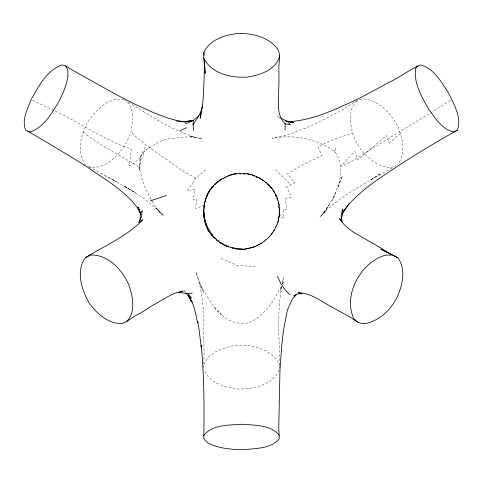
<?xml version="1.0" encoding="UTF-8"?>
<svg xmlns="http://www.w3.org/2000/svg" width="483" height="483" viewBox="0 0 483 483"><rect width="100%" height="100%" fill="white"/><g stroke="black" fill="none" stroke-linecap="round" stroke-linejoin="round"><path stroke-width="0.36" stroke-dasharray="2.42 1.81" d="M124.928 99.921C149.44 115.032 173.765 132.523 202.292 138.935L189.179 135.971L195.029 137.238L187.47 136.973L179.845 137.365L166.454 139.164L159.185 141.664L144.695 150.865L140.281 157.349L139.804 170.529L139.122 167.233L140.281 157.349L145.486 146.584M241.983 173.874L233.778 174.019C255.266 169.08 278.498 186.275 279.409 208.463C282.09 234.201 254.348 256.044 229.956 247.441C208.185 240.963 197.142 214.217 207.503 194.184C212.937 183.643 223.502 175.74 235.221 173.844L228.205 176.047L234.569 173.844L249.989 174.206L257.542 177.46L264.781 181.596L258.363 177.388C271.718 184.373 280.182 198.38 279.512 213.414L278.051 222.174C281.782 208.113 277.296 192.288 266.236 182.689L271.657 188.328L265.197 182.151M204.013 211.276L203.796 211.977L204.43 203.379C202.311 217.205 207.225 231.792 218.044 240.872C205.148 230.258 200.161 211.349 206.893 195.953L204.43 203.953L203.446 213.172C203.198 199.503 209.616 185.925 221.534 178.788L215.309 183.588L210.516 189.632L206.41 196.726M279.409 208.463C279.065 218.829 276.439 229.214 269.17 237.002L275.014 229.123L278.268 221.045L279.494 212.894L278.625 203.53M278.341 220.218L278.148 221.637L279.494 212.894M279.138 210.002C280.4 226.72 268.264 242.068 252.875 247.471L261.436 243.414L268.892 237.189L261.581 243.227L251.86 247.435L241.518 248.926L231.454 247.58L242.418 249.234L243.565 249.162L234.207 248.673L225.597 245.666L218.497 241.566L226.243 245.98L217.326 240.244M203.645 209.344L204.381 218.34L203.971 210.57L204.937 202.299L207.479 195.029L204.707 202.836L207.334 195.651L211.186 188.696L210.89 189.058C216.885 181.421 225.44 176.712 234.569 173.844M88.504 166.418L92.338 167.855C111.416 166.394 125.483 148.806 130.965 131.666C133.151 121.704 134.962 108.174 126.027 100.887M282.458 283.944L283.618 277.695L282.042 284.028M281.945 286.721C276.294 313.666 279.911 341.421 279.572 368.716M124.24 99.77C108.832 95.972 95.501 110.613 87.634 122.06C80.927 134.775 75.952 152.918 86.143 165.095M281.341 286.842L280.291 291.062L281.794 286.836M204.182 204.46L202.721 205.873L195.772 208.596L196.454 198.899L193.122 200.095L195.192 189.475L187.187 190.936L195.875 178.142L206.344 169.279M151.058 199.316L146.524 190.399L142.527 180.968L139.122 167.233L144.695 150.865M282.796 284.016L283.805 281.197L282.501 283.835M279.029 370.117C272.539 385.259 252.531 389.346 237.642 389.05C225.042 387.42 209.224 382.959 204.158 370.038M281.203 286.473C274.193 299.949 265.632 314.053 251.86 321.418C240.993 326.248 228.803 321.883 220.701 313.914L221.25 314.463C211.922 305.787 205.891 294.443 199.696 283.485L203.693 292.529L199.654 282.839L196.056 272.062C201.411 288.218 203.645 305.159 204.037 322.137C202.733 337.116 205.106 352.179 203.397 367.158C206.181 352.499 223.569 347.337 236.435 345.405C252.011 344.391 270.673 348.853 278.963 363.294L279.422 367.364M392.166 168.018L370.352 180.062L380.779 173.5C360.052 187.428 336.361 197.849 319.939 217.314L329.201 204.985L323.332 213.577L330.541 202.419L335.866 192.675L332.467 200.397L336.573 189.306L342.519 175.854L337.641 188.056C341.644 175.764 342.489 161.582 334.266 150.768L335.196 152.362C317.723 138.289 293.791 134.491 272.074 138.198L288.285 134.709L308.854 126.836L322.282 120.412L340.11 111.084L356.569 100.893L362.498 98.798C378.557 99.878 391.013 113.155 397.962 126.745C402.683 138.41 406.239 154.095 397.431 164.655M269.17 237.002L275.014 229.123M356.569 100.893C348.207 109.502 349.934 122.779 352.681 133.405A30.96 17.871 60 0 0 364.568 153.817L372.604 161.014L381.552 166.074L390.065 167.83L395.903 165.947M140.281 157.349L136.061 161.781L128.997 166.019L131.491 149.181C104.129 140.173 80.546 122.742 54.428 110.849M321.624 215.527L326.508 210.407M400.522 133.495L389.171 143.24L386.394 135.494L357.903 159.825L354.872 151.451L340.684 166.194L344.753 164.902L357.124 158.11L387.746 138.935L429.761 113.475M221.504 179.078L215.889 183.643L221.625 179.03L228.435 175.782L221.757 179.253L215.309 183.588L221.504 179.078L228.435 175.782M430.371 113.107L451.895 99.45M279.512 213.414L280.883 216.619L283.449 218.509L283.678 209.224L287.089 209.387L285.356 199.153L291.509 197.149L286.648 187.03L294.757 182.743L287.379 173.771L302.901 164.757L321.6 155.701L318.128 146.566C329.285 141.308 340.666 136.351 352.681 133.405M252.283 247.688L261.436 243.414L252.597 247.495L242.418 249.234L252.283 247.688L261.581 243.227M235.481 248.908L244.042 249.572L253.17 247.507L244.549 249.415L235.481 248.908L226.781 246.427M255.682 266.616L237.328 265.396L220.049 257.904M244.042 249.572L234.207 248.673L243.064 249.174L232.685 247.827L222.536 243.698L223.877 244.332L215.195 238.222L216.366 239.308L210.799 232.878L206.386 224.891L210.799 232.878M225.597 245.666L234.883 248.739M89.156 166.876L116.626 181.783L105.228 175.848M195.875 178.142L184.289 172.02L148.058 146.518L136.158 136.967L130.965 131.666M53.782 110.529L31.836 99.818M152.133 201.169L155.713 207.334L162.149 215.225L155.858 207.787L163.713 215.484L144.435 198.585L124.686 186.251L135.433 192.777L111.682 179.217M279.482 117.417L277.508 116.373L279.826 118.106M218.89 242.182L227.264 246.958C216.933 241.947 207.153 233.597 204.629 221.92L203.216 213.685L204.629 221.92L207.744 230.445L207.455 229.962L212.997 236.682L219.493 242.52M124.686 186.251L129.166 188.98M83.01 132.107C100.482 145.757 120.617 155.327 139.122 167.233M271.361 187.802L270.86 187.35L275.219 194.329L278.045 201.646L279.228 211.168M275.431 169.829L282.935 176.814L290.663 185.043M214.295 307.623L221.25 314.463M183.932 289.987L185.786 292.722M203.977 217.066L203.681 209.954L203.971 210.57M206.845 225.839L204.387 217.628L203.681 209.954M335.311 148.196L335.794 150.805M209.845 189.541L206.621 196.309L210.642 189.221L215.714 183.661L210.516 189.632L215.285 183.691L209.851 189.789L205.909 196.937L209.845 189.541M235.71 173.669L228.489 175.383L236.139 173.862L244.326 173.373L252.368 174.731L243.468 173.095L235.71 173.669M249.989 174.206L242.864 173.469L250.623 174.761L257.542 177.46L248.908 173.934L249.989 174.206M258.96 177.569L251.939 174.629L259.419 177.937L265.698 182.453L258.96 177.569M272.955 189.427L267.63 183.274L273.251 189.765L277.188 197.481L272.955 189.427M212.393 236.35L207.346 228.664L204.454 220.84L203.554 212.611L204.526 221.425L204.454 220.84L207.835 229.129L212.393 236.35M279.252 204.701L277.013 196.973L279.458 205.939L279.252 204.701"/><path stroke-width="0.72" d="M191.793 301.76L188.43 295.65L192.306 302.624L194.353 308.341L197.795 322.994L197.704 321.799L199.056 329.37L201.314 347.82L201.224 345.267C204.194 376.148 204.267 407.205 203.766 438.184C206.917 444.674 215.032 445.881 221.292 447.644C229.208 449.184 237.268 449.83 245.328 449.582C256.811 448.254 271.573 448.604 279.271 438.594L278.769 427.22L279.983 369.912L281.746 345.701L283.449 330.414L287.439 309.965L292.318 299.152L296.254 294.739L293.67 296.025L297.661 293.863L302.28 293.718L298.24 292.752C311.982 292.837 322.716 302.817 334.556 308.414C340.177 312.32 346.74 314.487 352.276 318.52C356.394 322.119 361.664 324.661 367.213 323.199C380.87 319.625 391.592 308.679 397.666 296.254C402.55 284.39 406.245 268.771 397.708 257.68L392.54 255.036L386.388 255.121A43.947 25.37 -60 0 0 368.722 264.539C354.25 277.435 345.454 299.798 353.556 318.369L358.241 322.602M285.091 130.325L285.127 123.751C276.246 115.31 278.643 102.197 278.619 91.196C279.108 84.163 278.902 77.111 278.89 70.059C278.353 63.454 280.913 56.728 278.45 50.341C270.082 37.499 253.358 33.23 238.825 33.418C225.615 34.643 209.882 39.322 203.904 52.345L203.741 58.02L205.19 73.289L204.357 60.918M204.575 67.825C203.512 84.67 204.2 101.841 200.222 118.335L200.638 112.171L202.625 105.596M140.088 220.375L140.354 213.244L138.192 207.068L137.486 207.847L140.65 214.156M193.834 130.869L193.055 124.608L193.291 120.436L185.134 121.825L177.768 121.619L175.909 120.231L168.694 118.329L154.325 113.016L132.276 102.939L117.466 95.242L72.867 70.433L65.652 65.93L61.951 64.891C46.809 70.331 38.586 86.216 31.196 99.498C27.628 108.886 21.457 119.832 25.617 129.951C46.096 141.851 66.594 153.974 86.692 166.593C104.382 179.265 124.342 189.982 137.486 207.847M341.372 219.234L342.852 211.88L342.67 208.837L341.209 215.605L342.187 221.782L339.597 218.551C345.931 229.31 358.006 234.647 368.312 240.824C378.37 246.016 387.499 252.79 397.708 257.68M279.699 55.563C276.481 70.15 259.347 75.378 246.294 77.183C230.626 77.89 211.017 73.452 203.741 58.02M342.852 211.88C357.215 191.993 378.696 178.873 398.759 165.434C417.861 153.135 437.296 141.265 457.208 130.313C462.491 117.991 453.362 103.398 448.194 92.362C441.136 81.772 433.776 68.435 420.669 64.903C409.264 69.612 399.338 77.799 387.946 82.853C377.996 88.347 368.034 93.811 357.915 98.985C335.981 109.116 313.376 120.285 288.888 121.644L293.368 122.579L285.96 121.155M200.638 112.171L197.378 118.299L193.055 124.608M203.778 435.491C212.411 424.285 229.298 425.288 242.122 424.237C254.438 425.366 270.933 424.629 279.271 435.346M140.354 213.244L142.352 210.522L141.344 216.795L138.675 222.615L142.684 219.856C126.8 236.459 104.877 245.642 85.539 257.578C75.632 270.848 81.452 289.516 88.926 302.575C96.401 313.322 107.908 323.9 121.819 323.477C128.134 321.865 132.535 316.667 138.434 314.107C144.701 311.07 150.002 306.482 156.275 303.463C164.721 298.5 173.125 292.565 183.027 291.098L178.553 292.71L183.558 292.927L188.195 293.833L192.312 293.012M342.127 214.041L349.215 203.518M417.68 65.736L415.682 68.423C413.418 83.275 421.955 97.318 429.049 109.738C435.66 118.42 442.44 130.005 454.092 131.907L457.208 130.313M126.371 321.799C136.441 311.873 132.759 295.656 128.412 283.835C121.644 269.236 107.932 254.487 90.671 255.006L85.539 257.578M193.291 120.436L185.931 123.6L185.134 121.825L192.892 120.611L199.195 115.697M180.026 130.609L186.565 127.747M150.213 200.928L166.49 195.452M192.892 120.611L183.305 121.65L175.909 120.231M27.628 131.539L30.344 131.944C44.195 127.126 52.001 112.913 59.186 101.025A40.343 13.446 -60 0 0 67.934 76.187M285.127 123.751L290.404 124.777L287.367 121.571L280.792 118.106M185.786 292.722L189.288 297.51L191.564 297.981L188.195 293.833M285.35 120.774L293.368 122.579M391.363 254.517L380.773 249.089L386.629 252.084M290.035 294.956L285.495 290.422L281.076 284.004L277.423 276.234M189.288 297.51L192.306 302.624M65.652 65.93L67.777 69.739L67.934 76.187M138.192 207.068L140.71 214.084M203.904 52.345L204.061 55.213"/></g></svg>
